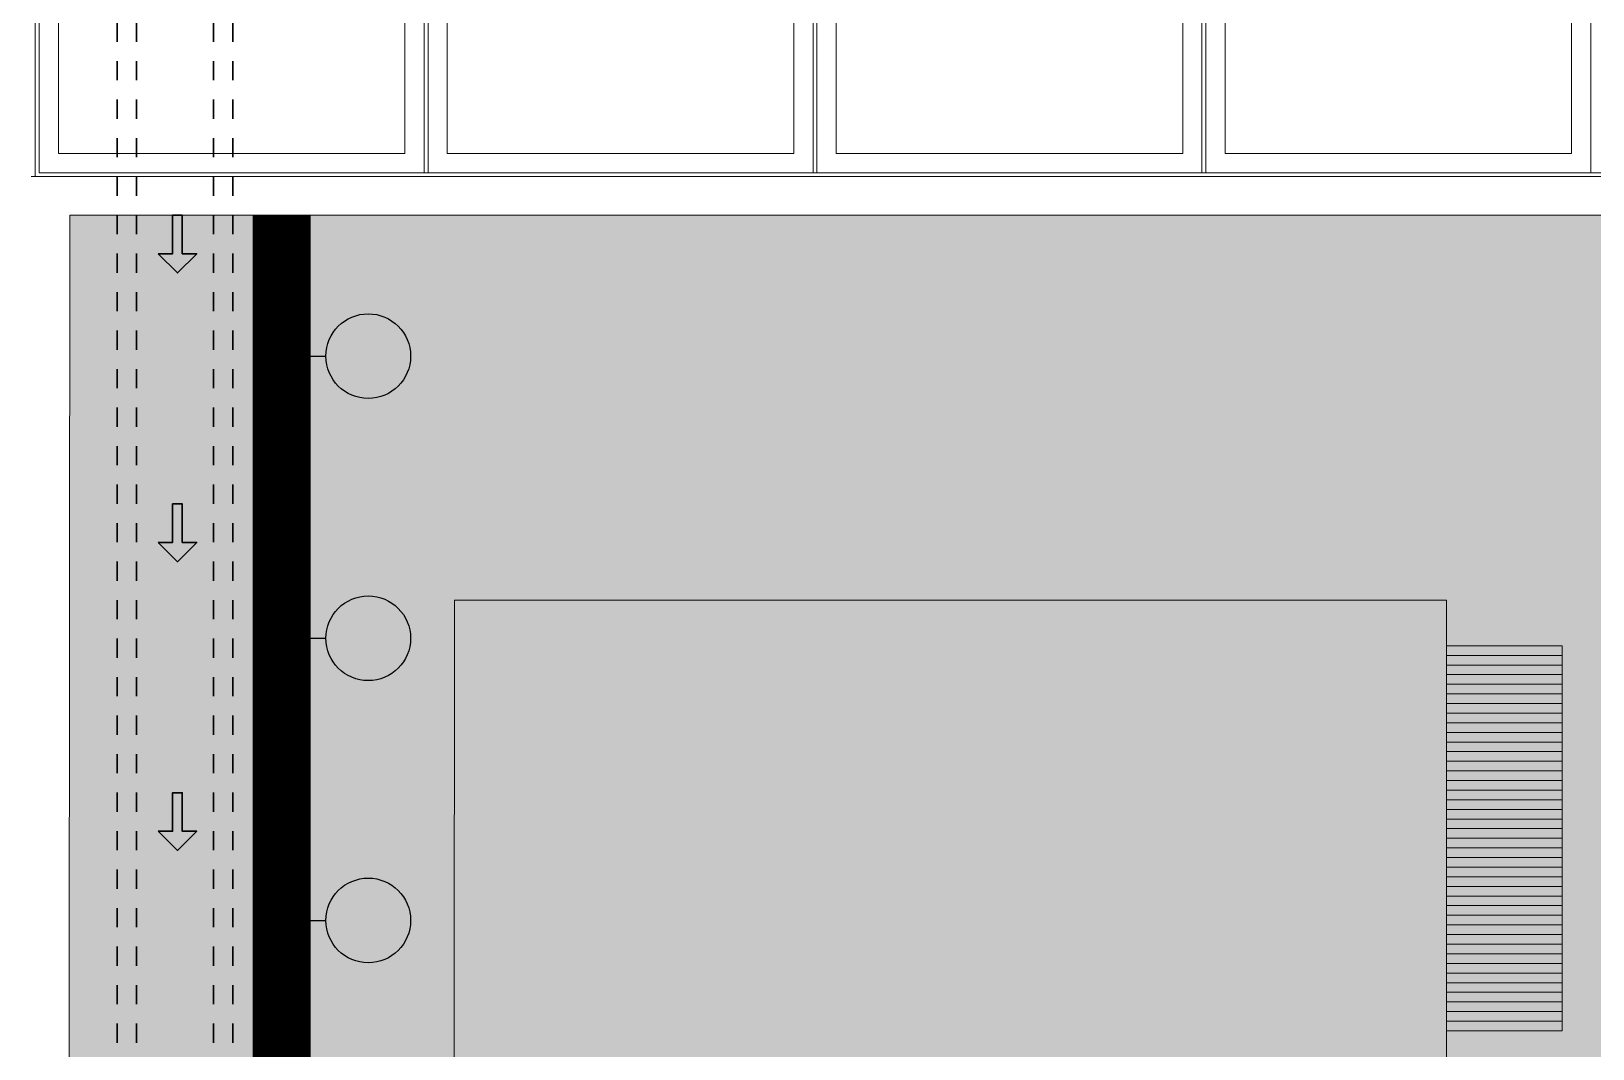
# Model space of a CAD drawing. Header units: metres. Extents: x 349703 to 349913, y 9282546 to 9282694.
# Drawn here: x 349717.11 to 349725.22, y 9282590.46 to 9282595.74 of the extents above; entities that cross this region are included whole.
import ezdxf

# ---------------------------------------------------------------- set-up
doc = ezdxf.new("R2010")
doc.units = ezdxf.units.M
doc.header["$LTSCALE"] = 0.25
doc.linetypes.add('01 nivel$0$HIDDEN2', pattern=[0.1875, 0.125, -0.0625])
for name, color, linetype, lineweight in [('.', 7, 'Continuous', 0), ('0_ CUNETAS', 160, 'Continuous', 5), ('AREA-VERDE', 3, 'CONTINUOUS', 9), ('ARQ-FONDO', 253, 'CONTINUOUS', 9), ('CUNETAS-RED', 5, 'CONTINUOUS', 18), ('LLORAD-SIMB', 1, 'CONTINUOUS', 25), ('LLORAD-TRAMO', 1, 'CONTINUOUS', 70)]:
    doc.layers.add(name, color=color, linetype=linetype, lineweight=lineweight)

# ---------------------------------------------------------------- blocks, each defined once
blk = doc.blocks.new('55')
at = {"layer": 'ARQ-FONDO', "lineweight": 0, "elevation": 0.0001}
for points in [[(349944.1715, 9282594.9901), (349944.1715, 9282596.99), (349955.1888, 9282596.99), (349955.1888, 9282595.8151), (349958.5438, 9282595.8151), (349958.5438, 9282596.9901), (349978.4122, 9282596.9901), (349978.4122, 9282594.9901)], [(349944.1915, 9282595.0101), (349944.1915, 9282596.97), (349955.1688, 9282596.97), (349955.1688, 9282595.7951), (349958.5638, 9282595.7951), (349958.5638, 9282596.9701), (349978.4122, 9282596.97), (349978.4122, 9282595.0101)]]:
    blk.add_lwpolyline(points, close=True, dxfattribs=at)
at = {"layer": 'ARQ-FONDO', "elevation": 0.0001}
for points in [[(349944.1915, 9282596.97), (349946.1915, 9282596.97), (349946.1915, 9282595.0101), (349944.1915, 9282595.0101)], [(349946.2115, 9282596.97), (349948.2115, 9282596.97), (349948.2115, 9282595.0101), (349946.2115, 9282595.0101)], [(349948.2315, 9282596.97), (349950.2315, 9282596.97), (349950.2315, 9282595.0101), (349948.2315, 9282595.0101)], [(349950.2515, 9282596.97), (349952.2515, 9282596.97), (349952.2515, 9282595.0101), (349950.2515, 9282595.0101)], [(349944.2915, 9282596.87), (349946.0915, 9282596.87), (349946.0915, 9282595.1101), (349944.2915, 9282595.1101)], [(349946.3115, 9282596.87), (349948.1115, 9282596.87), (349948.1115, 9282595.1101), (349946.3115, 9282595.1101)], [(349948.3315, 9282596.87), (349950.1315, 9282596.87), (349950.1315, 9282595.1101), (349948.3315, 9282595.1101)], [(349950.3515, 9282596.87), (349952.1515, 9282596.87), (349952.1515, 9282595.1101), (349950.3515, 9282595.1101)]]:
    blk.add_lwpolyline(points, close=True, dxfattribs=at)
blk = doc.blocks.new('*U2183')
at = {"layer": '.', "lineweight": 30}
h = blk.add_hatch(color=1, dxfattribs=at)
h.dxf.hatch_style = 1
h.paths.add_polyline_path([(-0.025, -0.05), (-0.1, -0.05), (0, -0.15), (0.1, -0.05), (0.025, -0.05), (0.025, 0.15), (-0.025, 0.15)])
at = {"layer": '0_ CUNETAS', "color": 1, "lineweight": 30}
blk.add_lwpolyline([(-0.1, -0.05), (-0.025, -0.05), (-0.025, 0.15), (0.025, 0.15), (0.025, -0.05), (0.1, -0.05), (0, -0.15)], close=True, dxfattribs=at)
blk = doc.blocks.new('*U2178')
at = {"layer": '0_ CUNETAS', "color": 0, "linetype": 'ByBlock', "lineweight": -2, "transparency": 16777216}
for p in [(0, 33), (0, 31.5), (0, 30)]:
    blk.add_blockref('*U2183', p, dxfattribs=at)
blk = doc.blocks.new('drenaje')
at = {"layer": 'CUNETAS-RED', "linetype": '01 nivel$0$HIDDEN2', "lineweight": 30}
for p, q in [((-0.6, -77.3477), (-0.6, -80.5476)), ((-0.5, -77.3477), (-0.5, -80.5476)), ((-0.6, -80.5476), (-0.6, -114.344)), ((-0.5, -80.5476), (-0.5, -114.344))]:
    blk.add_line(p, q, dxfattribs=at)
at = {"layer": 'CUNETAS-RED', "linetype": '01 nivel$0$HIDDEN2', "lineweight": 30, "flags": 128}
for points in [[(-0.1, -77.3477), (-0.1, -80.5476), (-0.1, -114.2581)], [(0, -77.3477), (0, -80.5476), (0, -114.2581)]]:
    blk.add_lwpolyline(points, dxfattribs=at)
at = {"layer": 'CUNETAS-RED', "lineweight": 0}
blk.add_blockref('*U2178', (-0.2872, -113.8987), dxfattribs=at)
blk = doc.blocks.new('BANCA PATIOS')
at = {"layer": 'ARQ-FONDO', "flags": 128}
for points in [[(348211.5858, 9282636.8534), (348213.5858, 9282636.8534), (348213.5858, 9282637.4534), (348211.5858, 9282637.4534), (348211.5858, 9282636.8534)], [(348211.6358, 9282637.4534), (348211.6358, 9282636.8534)], [(348211.6858, 9282637.4534), (348211.6858, 9282636.8534)], [(348211.7358, 9282637.4534), (348211.7358, 9282636.8534)], [(348211.7858, 9282637.4534), (348211.7858, 9282636.8534)], [(348211.8358, 9282637.4534), (348211.8358, 9282636.8534)], [(348211.8858, 9282637.4534), (348211.8858, 9282636.8534)], [(348211.9358, 9282637.4534), (348211.9358, 9282636.8534)], [(348211.9858, 9282637.4534), (348211.9858, 9282636.8534)], [(348212.0358, 9282637.4534), (348212.0358, 9282636.8534)], [(348212.0858, 9282637.4534), (348212.0858, 9282636.8534)], [(348212.1358, 9282637.4534), (348212.1358, 9282636.8534)], [(348212.1858, 9282637.4534), (348212.1858, 9282636.8534)], [(348212.2358, 9282637.4534), (348212.2358, 9282636.8534)], [(348212.2858, 9282637.4534), (348212.2858, 9282636.8534)], [(348212.3358, 9282637.4534), (348212.3358, 9282636.8534)], [(348212.3858, 9282637.4534), (348212.3858, 9282636.8534)], [(348212.4358, 9282637.4534), (348212.4358, 9282636.8534)], [(348212.4858, 9282637.4534), (348212.4858, 9282636.8534)], [(348212.5358, 9282637.4534), (348212.5358, 9282636.8534)], [(348212.5858, 9282637.4534), (348212.5858, 9282636.8534)], [(348212.6358, 9282637.4534), (348212.6358, 9282636.8534)], [(348212.6858, 9282637.4534), (348212.6858, 9282636.8534)], [(348212.7358, 9282637.4534), (348212.7358, 9282636.8534)], [(348212.7858, 9282637.4534), (348212.7858, 9282636.8534)], [(348212.8358, 9282637.4534), (348212.8358, 9282636.8534)], [(348212.8858, 9282637.4534), (348212.8858, 9282636.8534)], [(348212.9358, 9282637.4534), (348212.9358, 9282636.8534)], [(348212.9858, 9282637.4534), (348212.9858, 9282636.8534)], [(348213.0358, 9282637.4534), (348213.0358, 9282636.8534)], [(348213.0858, 9282637.4534), (348213.0858, 9282636.8534)], [(348213.1358, 9282637.4534), (348213.1358, 9282636.8534)], [(348213.1858, 9282637.4534), (348213.1858, 9282636.8534)], [(348213.2358, 9282637.4534), (348213.2358, 9282636.8534)], [(348213.2858, 9282637.4534), (348213.2858, 9282636.8534)], [(348213.3358, 9282637.4534), (348213.3358, 9282636.8534)], [(348213.3858, 9282637.4534), (348213.3858, 9282636.8534)], [(348213.4358, 9282637.4534), (348213.4358, 9282636.8534)], [(348213.4858, 9282637.4534), (348213.4858, 9282636.8534)], [(348213.5358, 9282637.4534), (348213.5358, 9282636.8534)]]:
    blk.add_lwpolyline(points, dxfattribs=at)

msp = doc.modelspace()

# ---------------------------------------------------------------- hatches: boundary and pattern name
at = {"layer": 'AREA-VERDE', "lineweight": 0, "true_color": 0xc4e4b2, "transparency": 33554687}
h = msp.add_hatch(color=3, dxfattribs=at)
h.dxf.hatch_style = 1
h.paths.add_polyline_path([(349726.4609, 9282594.7896), (349717.3092, 9282594.7896), (349717.2828, 9282561.4453), (349726.4609, 9282563.0592)])
h.paths.add_polyline_path([(349724.4609, 9282592.7896), (349724.4609, 9282564.7382), (349719.2847, 9282563.828), (349719.3076, 9282592.7896)], flags=16)
at = {"layer": 'AREA-VERDE', "lineweight": 0, "true_color": 0xc4e4b2, "transparency": 33554610}
h = msp.add_hatch(color=3, dxfattribs=at)
h.dxf.hatch_style = 1
h.paths.add_polyline_path([(349724.4609, 9282592.7896), (349719.3076, 9282592.7896), (349719.2847, 9282563.828), (349724.4609, 9282564.7382)])

# ---------------------------------------------------------------- linework, layer by layer
at = {"layer": 'ARQ-FONDO'}
for points in [[(349717.1093, 9282594.9896), (349726.6609, 9282594.9896)], [(349717.3092, 9282594.7896), (349717.2828, 9282561.4453), (349726.4609, 9282563.0592)], [(349717.3092, 9282594.7896), (349726.4609, 9282594.7896)], [(349724.4609, 9282592.7896), (349719.3076, 9282592.7896), (349719.2847, 9282563.828), (349724.4609, 9282564.7382)]]:
    msp.add_lwpolyline(points, dxfattribs=at)
at = {"layer": 'ARQ-FONDO', "elevation": -0.0042}
msp.add_lwpolyline([(349724.4609, 9282592.7896), (349724.4609, 9282564.7382)], dxfattribs=at)
at = {"layer": 'LLORAD-SIMB'}
for p, q in [((349718.41, 9282594.0571), (349718.64, 9282594.0571)), ((349718.41, 9282592.5914), (349718.64, 9282592.5914)), ((349718.41, 9282591.1257), (349718.64, 9282591.1257))]:
    msp.add_line(p, q, dxfattribs=at)
for centre in [(349718.86, 9282594.0571), (349718.86, 9282592.5914), (349718.86, 9282591.1257)]:
    msp.add_circle(centre, 0.22, dxfattribs=at)
at = {"layer": 'LLORAD-TRAMO', "const_width": 0.3}
msp.add_lwpolyline([(349718.41, 9282594.79), (349718.41, 9282594.5418), (349718.41, 9282594.2935), (349718.41, 9282594.0453), (349718.41, 9282593.7971), (349718.41, 9282593.5489), (349718.41, 9282593.3006), (349718.41, 9282593.0524), (349718.41, 9282592.8042), (349718.41, 9282592.556), (349718.41, 9282592.3077), (349718.41, 9282592.0595), (349718.41, 9282591.8113), (349718.41, 9282591.5631), (349718.41, 9282591.3148), (349718.41, 9282591.0666), (349718.41, 9282590.8184), (349718.41, 9282590.5702), (349718.41, 9282590.3219), (349718.41, 9282590.0737)], dxfattribs=at)

# ---------------------------------------------------------------- block references
at = {"layer": 'ARQ-FONDO'}
msp.add_blockref('55', (-227.041, 0, -0.0001), dxfattribs=at)
at = {"layer": 'ARQ-FONDO', "rotation": 270}
msp.add_blockref('BANCA PATIOS', (-8932912.3926, 9630804.1383, -0.0042), dxfattribs=at)
at = {"layer": 'CUNETAS-RED', "lineweight": 30}
msp.add_blockref('drenaje', (349718.1559, 9282675.5378), dxfattribs=at)

doc.saveas('drawing.dxf')
